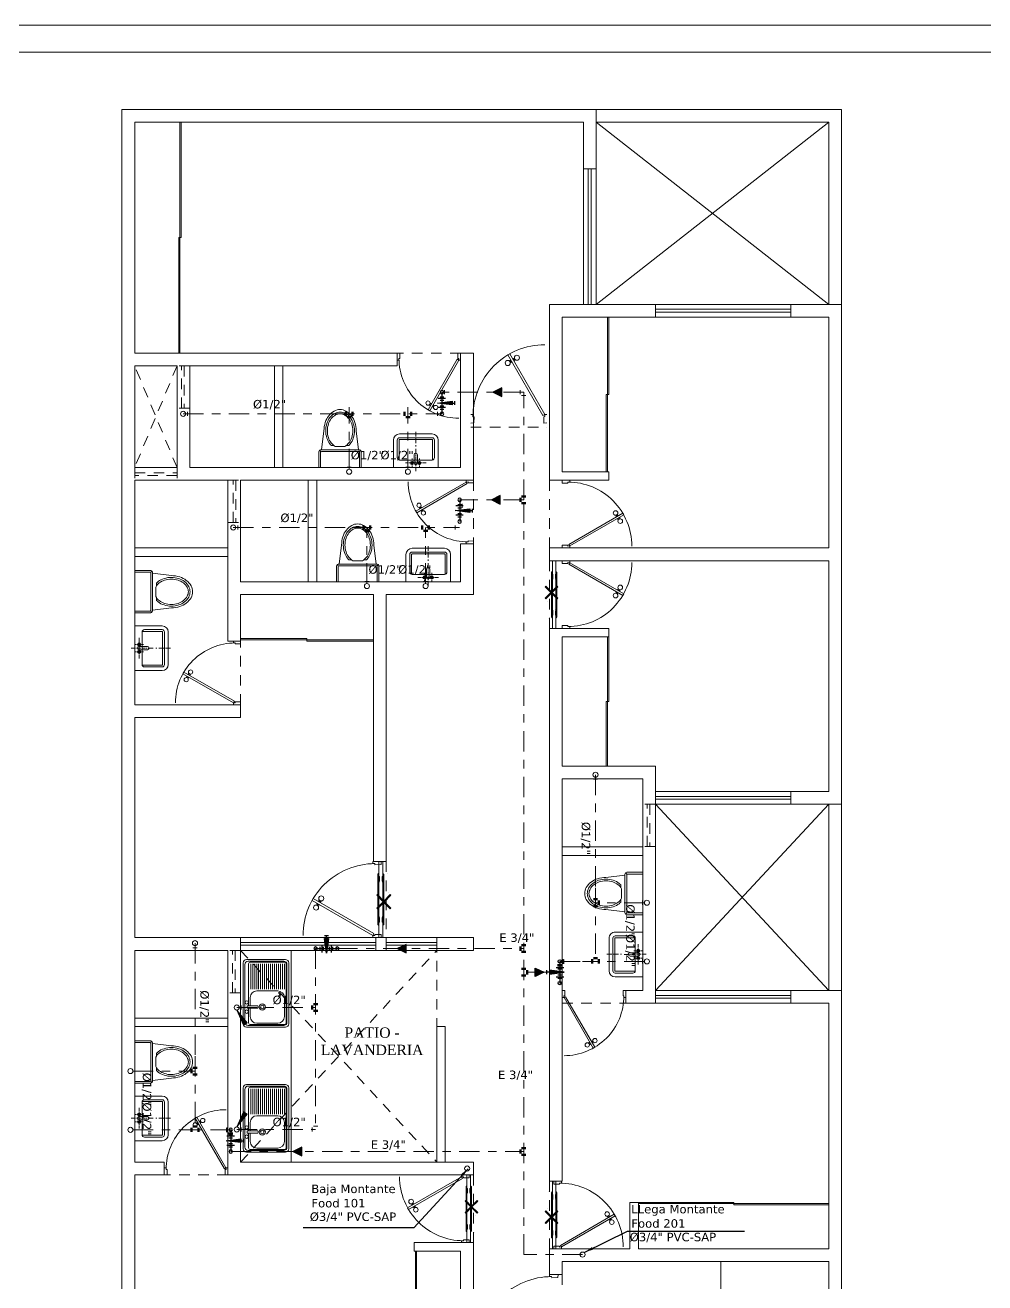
# Model space of a CAD drawing. Header units: millimetres. Extents: x -59 to 123, y 54 to 155.
# Drawn here: x 90.17 to 101.5, y 139.64 to 154.49 of the extents above; entities that cross this region are included whole.
import ezdxf

# ---------------------------------------------------------------- set-up
doc = ezdxf.new("R2010")
doc.units = ezdxf.units.MM
for name, pattern in [('ACAD_ISO10W100', [18.5, 12, -3, 0.5, -3]), ('CONTINUA', [0]), ('HIDDEN2', [0.1875, 0.125, -0.0625])]:
    doc.linetypes.add(name, pattern=pattern)
doc.layers.get('0').update_dxf_attribs({"lineweight": 9})
doc.layers.get('Defpoints').update_dxf_attribs({"lineweight": 0})
for name, color, linetype in [('A-PROY', 8, 'HIDDEN2'), ('A-TEX 010', 7, 'Continuous'), ('TEXTO', 2, 'Continuous')]:
    doc.layers.add(name, color=color, linetype=linetype)
for name, color, linetype, lineweight in [('desague', 4, 'Continuous', 60), ('DET-CORTE', 86, 'Continuous', 50), ('ESCALERA', 128, 'Continuous', 9), ('HP-Mobiliario', 251, 'Continuous', 0), ('mobiliario', 7, 'Continuous', 0), ('murobajo', 7, 'Continuous', 30), ('MUROS', 7, 'Continuous', 80), ('PUERTAS', 7, 'Continuous', 9), ('redaguafria', 141, 'ACAD_ISO10W100', 30), ('SANITARIOS', 7, 'Continuous', 5), ('TEXTOAGUA', 140, 'Continuous', 20), ('VENTANA BAJA', 150, 'Continuous', 20), ('VIDRIO', 7, 'Continuous', 5)]:
    doc.layers.add(name, color=color, linetype=linetype, lineweight=lineweight)
doc.styles.add('ROMANS', font='ROMANS.SHX', dxfattribs={"width": 1.35, "height": 0.29})
doc.styles.add('style4', font='verdanab.ttf', dxfattribs={"height": 0.1})
doc.styles.add('textcosan', font='verdana.ttf', dxfattribs={"height": 0.1})
doc.dimstyles.new('dimension horizontal', dxfattribs={"dimtxt": 0.08, "dimasz": 0.1, "dimexe": 0.15, "dimexo": 0.3, "dimgap": 0.01, "dimtad": 2, "dimtih": 1, "dimtoh": 1, "dimzin": 1, "dimtxsty": 'style4', "dimblk": 'ARCHTICK', "dimcen": 0.08, "dimadec": 0, "dimazin": 0, "dimtfac": 1, "dimtmove": 0, "dimatfit": 3, "dimfxl": 1, "dimarcsym": 0})

# ---------------------------------------------------------------- blocks, each defined once
blk = doc.blocks.new('CRFDSX')
at = {"layer": 'mobiliario'}
for points in [[(-77.916, 3.047), (-77.916, 3.095), (-77.922, 3.095), (-77.922, 3.256), (-77.881, 3.256), (-77.881, 3.095), (-77.887, 3.095), (-77.887, 3.047)], [(-77.933, 3.114), (-77.933, 2.879), (-77.933, 2.595)], [(-77.929, 3.107), (-77.929, 3.102), (-77.928, 3.102), (-77.927, 3.1), (-77.926, 3.099), (-77.926, 3.098), (-77.926, 3.097), (-77.926, 3.096), (-77.926, 3.095)], [(-77.929, 3.102), (-77.929, 2.879), (-77.929, 2.608)], [(-77.926, 3.095), (-77.922, 3.095), (-77.922, 3.126), (-77.927, 3.126), (-77.927, 3.122)], [(-77.926, 3.095), (-77.926, 2.879), (-77.926, 2.614)], [(-77.918, 3.037), (-77.918, 3.044)], [(-77.883, 3.044), (-77.883, 3.037)], [(-77.875, 3.122), (-77.875, 3.126), (-77.881, 3.126), (-77.881, 3.095), (-77.877, 3.095), (-77.877, 3.096), (-77.877, 3.097), (-77.877, 3.098), (-77.876, 3.099), (-77.876, 3.1), (-77.875, 3.1), (-77.875, 3.102), (-77.874, 3.102), (-77.873, 3.102)], [(-77.877, 3.095), (-77.877, 2.879), (-77.877, 2.614)], [(-77.873, 3.102), (-77.873, 3.107)], [(-77.873, 3.102), (-77.873, 2.879), (-77.873, 2.608)], [(-77.87, 3.114), (-77.87, 2.879), (-77.87, 2.595)], [(-78.001, 2.955), (-78.008, 2.947), (-77.926, 2.879), (-78.001, 2.955), (-78.001, 2.955)], [(-78.008, 2.947), (-77.926, 2.879), (-77.94, 2.879), (-78.008, 2.947), (-78.008, 2.947)], [(-77.866, 2.955), (-77.926, 2.879), (-77.94, 2.879), (-77.866, 2.955), (-77.866, 2.955)], [(-77.859, 2.947), (-77.866, 2.955), (-77.926, 2.879), (-77.859, 2.947), (-77.859, 2.947)], [(-77.922, 3.034), (-77.922, 2.879), (-77.922, 2.675), (-77.922, 2.879), (-77.922, 3.034)], [(-77.881, 3.034), (-77.881, 2.879), (-77.881, 2.675)], [(-77.881, 2.704), (-77.881, 3.006)], [(-77.94, 2.879), (-78.001, 2.805), (-78.008, 2.812), (-77.94, 2.879), (-77.94, 2.879)], [(-77.926, 2.879), (-77.94, 2.879), (-78.001, 2.805), (-77.926, 2.879), (-77.926, 2.879)], [(-77.984, 2.779), (-77.984, 2.779)], [(-77.926, 2.879), (-77.94, 2.879), (-77.859, 2.812), (-77.926, 2.879), (-77.926, 2.879)], [(-77.94, 2.879), (-77.859, 2.812), (-77.866, 2.805), (-77.94, 2.879), (-77.94, 2.879)], [(-77.887, 2.662), (-77.887, 2.614), (-77.881, 2.614), (-77.881, 2.456), (-77.906, 2.456), (-77.91, 2.456), (-77.922, 2.456), (-77.922, 2.614), (-77.916, 2.614), (-77.916, 2.662)], [(-77.918, 2.664), (-77.918, 2.672)], [(-77.883, 2.672), (-77.883, 2.664)], [(-77.972, 2.578), (-77.972, 2.578)], [(-77.929, 2.603), (-77.929, 2.608), (-77.928, 2.608), (-77.927, 2.608), (-77.927, 2.609), (-77.926, 2.61), (-77.926, 2.611), (-77.926, 2.612), (-77.926, 2.613), (-77.926, 2.614)], [(-77.926, 2.614), (-77.922, 2.614), (-77.922, 2.583), (-77.927, 2.583), (-77.927, 2.588)], [(-77.877, 2.614), (-77.881, 2.614), (-77.881, 2.583), (-77.875, 2.583), (-77.875, 2.588)], [(-77.873, 2.603), (-77.873, 2.608), (-77.874, 2.608), (-77.875, 2.608), (-77.876, 2.609), (-77.876, 2.61), (-77.877, 2.611), (-77.877, 2.612), (-77.877, 2.613), (-77.877, 2.614)]]:
    blk.add_lwpolyline(points, dxfattribs=at)
for points in [[(-77.933, 3.116), (-77.934, 3.113), (-77.932, 3.11), (-77.929, 3.108)], [(-77.927, 3.123), (-77.931, 3.122), (-77.933, 3.119), (-77.933, 3.116)], [(-77.922, 3.034), (-77.921, 3.034), (-77.92, 3.036), (-77.92, 3.037)], [(-77.919, 3.045), (-77.918, 3.045), (-77.916, 3.046), (-77.916, 3.048)], [(-77.887, 3.048), (-77.887, 3.046), (-77.885, 3.045), (-77.884, 3.045)], [(-77.884, 3.037), (-77.884, 3.036), (-77.883, 3.034), (-77.882, 3.034)], [(-77.87, 3.116), (-77.87, 3.119), (-77.872, 3.122), (-77.875, 3.122)], [(-77.873, 3.108), (-77.871, 3.11), (-77.869, 3.113), (-77.87, 3.116)], [(-77.92, 2.672), (-77.92, 2.674), (-77.921, 2.675), (-77.922, 2.675)], [(-77.916, 2.663), (-77.916, 2.664), (-77.918, 2.665), (-77.919, 2.665)], [(-77.884, 2.665), (-77.885, 2.665), (-77.887, 2.664), (-77.887, 2.663)], [(-77.882, 2.675), (-77.883, 2.675), (-77.884, 2.674), (-77.884, 2.672)], [(-77.929, 2.603), (-77.932, 2.601), (-77.934, 2.598), (-77.933, 2.595)], [(-77.933, 2.595), (-77.933, 2.591), (-77.931, 2.589), (-77.927, 2.588)], [(-77.875, 2.588), (-77.872, 2.589), (-77.87, 2.591), (-77.87, 2.595)], [(-77.87, 2.595), (-77.869, 2.598), (-77.871, 2.601), (-77.873, 2.603)]]:
    blk.add_open_spline(points, degree=3, dxfattribs=at)
blk = doc.blocks.new('rf67')
at = {"layer": 'PUERTAS', "ltscale": 0.01}
for p, q in [((2984.409, 394.824), (2984.426, 394.825)), ((2984.41, 394.8), (2984.427, 394.801)), ((2984.425, 394.83), (2984.431, 394.83)), ((2984.427, 394.796), (2984.425, 394.83)), ((2984.427, 394.796), (2984.433, 394.796)), ((2984.462, 394.831), (2984.457, 394.831)), ((2984.464, 394.797), (2984.458, 394.797)), ((2984.464, 394.797), (2984.462, 394.831)), ((2984.479, 394.827), (2984.463, 394.826)), ((2984.48, 394.803), (2984.464, 394.802))]:
    blk.add_line(p, q, dxfattribs=at)
at = {"layer": 'PUERTAS', "ltscale": 0.075}
for p, q in [((2984.454, 394.896), (2984.429, 394.895)), ((2984.458, 394.069), (2984.429, 394.895)), ((2984.483, 394.07), (2984.454, 394.896)), ((2983.711, 394.48), (2983.733, 394.468)), ((2983.664, 394.391), (2983.698, 394.374)), ((2983.733, 394.439), (2983.698, 394.374)), ((2983.733, 394.468), (2983.722, 394.445)), ((2983.722, 394.445), (2983.733, 394.439)), ((2984.46, 394.053), (2984.425, 393.987)), ((2984.483, 394.07), (2984.458, 394.069)), ((2984.472, 394.047), (2984.46, 394.053)), ((2984.483, 394.07), (2984.472, 394.047)), ((2984.506, 394.058), (2984.483, 394.07)), ((2984.459, 393.969), (2984.425, 393.987))]:
    blk.add_line(p, q, dxfattribs=at)
at = {"layer": 'PUERTAS', "ltscale": 0.01}
for centre in [(2984.382, 394.812), (2984.507, 394.816)]:
    blk.add_circle(centre, 0.0302, dxfattribs=at)
blk.add_arc((2984.471, 394.048), 0.848, 61.9779, 152.0448, dxfattribs=at)
blk = doc.blocks.new('A$C16406C30')
at = {"layer": 'HP-Mobiliario'}
for p, q in [((0.189, 0.5), (0, 0.5)), ((0.179, 0.48), (0, 0.48)), ((0.203, 0.494), (0.186, 0.477)), ((0.189, 0.03), (0.189, 0.47)), ((0.209, 0.02), (0.209, 0.48)), ((0.209, 0.468), (0.434, 0.44)), ((0.249, 0.194), (0.249, 0.306)), ((0.259, 0.322), (0.259, 0.353)), ((0.259, 0.147), (0.259, 0.178)), ((0, 0.02), (0.179, 0.02)), ((0, 0), (0.189, 0)), ((0.203, 0.006), (0.186, 0.023)), ((0.209, 0.032), (0.434, 0.06))]:
    blk.add_line(p, q, dxfattribs=at)
for points in [[(0.249, 0.306, -0.100268), (0.29, 0.354, -0.08725), (0.353, 0.387, -0.077598), (0.434, 0.4, -0.077598), (0.514, 0.387, -0.08725), (0.577, 0.354, -0.105601), (0.62, 0.303, -0.12364), (0.634, 0.25, -0.12364), (0.62, 0.197, -0.105601), (0.577, 0.146, -0.08725), (0.514, 0.113, -0.077598), (0.434, 0.1, -0.077598)], [(0.259, 0.353, -0.0362), (0.278, 0.37, -0.08725), (0.347, 0.406, -0.077598), (0.434, 0.42, -0.077598), (0.52, 0.406, -0.08725), (0.589, 0.37, -0.105601), (0.638, 0.313, -0.12364), (0.654, 0.25, -0.12364), (0.638, 0.187, -0.105601), (0.589, 0.13, -0.08725), (0.52, 0.094, -0.077598), (0.434, 0.08, -0.077598)], [(0.434, 0.44, -0.076393), (0.532, 0.425, -0.086437), (0.61, 0.384, -0.105872), (0.666, 0.32, -0.125404), (0.684, 0.25, -0.125404), (0.666, 0.18, -0.105872), (0.61, 0.116, -0.086437), (0.532, 0.075, -0.076393), (0.434, 0.06, -0.076393)], [(0.434, 0.1, -0.077598), (0.353, 0.113, -0.08725), (0.29, 0.146, -0.100268), (0.249, 0.194, -0.12364)], [(0.434, 0.08, -0.077598), (0.347, 0.094, -0.08725), (0.278, 0.13, -0.0362), (0.259, 0.147, -0.12364)]]:
    blk.add_lwpolyline(points, format="xyb", dxfattribs=at)
for centre, radius, start, end in [((0.179, 0.47), 0.01, 0, 90), ((0.189, 0.48), 0.02, 0, 90), ((0.179, 0.03), 0.01, 270, 0), ((0.189, 0.02), 0.02, 270, 0)]:
    blk.add_arc(centre, radius, start, end, dxfattribs=at)
blk = doc.blocks.new('LAV-5')
for p, q in [((-0.264, 0), (-0.264, -0.324)), ((0, 0), (-0.264, 0)), ((-0.045, -0.022), (-0.045, 0.001)), ((-0.002, -0.008), (-0.002, 0.043)), ((0.264, 0), (0, 0)), ((0.042, -0.022), (0.042, 0.001)), ((0.264, -0.324), (0.264, 0)), ((-0.22, -0.116), (-0.22, -0.324)), ((-0.198, -0.089), (-0.198, -0.324)), ((-0.192, -0.088), (0.192, -0.088)), ((-0.085, -0.053), (-0.123, -0.053)), ((-0.07, -0.053), (-0.078, -0.053)), ((-0.026, -0.053), (-0.064, -0.053)), ((-0.045, -0.043), (-0.045, -0.031)), ((-0.045, -0.073), (-0.045, -0.043)), ((-0.045, -0.081), (-0.045, -0.106)), ((-0.002, -0.053), (-0.021, -0.053)), ((-0.021, -0.15), (-0.021, -0.053)), ((-0.002, -0.053), (-0.017, -0.053)), ((-0.002, -0.028), (-0.002, -0.02)), ((-0.002, -0.028), (-0.002, -0.02)), ((-0.002, -0.073), (-0.002, -0.041)), ((-0.002, -0.073), (-0.002, -0.041)), ((-0.002, -0.053), (0.018, -0.053)), ((-0.002, -0.053), (0.014, -0.053)), ((-0.001, -0.086), (-0.001, -0.124)), ((-0.001, -0.133), (-0.001, -0.145)), ((0.018, -0.053), (0.018, -0.15)), ((0.023, -0.053), (0.061, -0.053)), ((0.042, -0.043), (0.042, -0.031)), ((0.042, -0.073), (0.042, -0.043)), ((0.042, -0.081), (0.042, -0.106)), ((0.067, -0.053), (0.075, -0.053)), ((0.082, -0.053), (0.12, -0.053)), ((0.198, -0.324), (0.198, -0.089)), ((0.22, -0.324), (0.22, -0.116)), ((-0.002, -0.249), (-0.002, -0.262)), ((-0.002, -0.286), (-0.002, -0.351)), ((-0.001, -0.154), (-0.001, -0.22)), ((-0.192, -0.33), (0.192, -0.33)), ((-0.192, -0.352), (0.192, -0.352)), ((-0.192, -0.396), (0.192, -0.396)), ((-0.002, -0.329), (-0.002, -0.347)), ((-0.002, -0.365), (-0.002, -0.422))]:
    blk.add_line(p, q)
for centre, radius in [((-0.045, -0.053), 0.0188), ((-0.045, -0.053), 0.0137), ((0.042, -0.053), 0.0188), ((0.042, -0.053), 0.0137)]:
    blk.add_circle(centre, radius)
for centre, radius, start, end in [((-0.192, -0.116), 0.0278, 90, 180), ((-0.002, -0.053), 0.0197, 90, 180), ((-0.002, -0.053), 0.0197, 0, 90), ((0.192, -0.116), 0.0278, 0, 90), ((-0.002, -0.15), 0.0197, 180, 270), ((-0.002, -0.15), 0.0197, 270, 0), ((-0.192, -0.324), 0.0718, 180, 270), ((-0.192, -0.324), 0.0278, 180, 270), ((-0.192, -0.324), 0.00583, 180, 270), ((0.192, -0.324), 0.0718, 270, 0), ((0.192, -0.324), 0.0278, 270, 0), ((0.192, -0.324), 0.00583, 270, 0)]:
    blk.add_arc(centre, radius, start, end)
blk = doc.blocks.new('lavo')
for p, q in [((734.691, 78.256), (735.15, 78.256)), ((734.691, 78.256), (735.15, 78.256)), ((734.652, 78.217), (734.652, 77.495)), ((734.652, 78.217), (734.652, 77.495)), ((734.672, 78.198), (734.672, 77.515)), ((734.672, 78.198), (734.672, 77.515)), ((734.711, 78.237), (735.13, 78.237)), ((734.711, 78.237), (735.13, 78.237)), ((734.716, 78.206), (734.716, 77.71)), ((734.716, 78.206), (734.716, 77.71)), ((734.735, 78.225), (735.138, 78.225)), ((734.735, 78.225), (735.138, 78.225)), ((734.741, 78.206), (734.741, 77.905)), ((734.741, 78.206), (734.741, 77.905)), ((734.764, 78.206), (734.764, 77.905)), ((734.764, 78.206), (734.764, 77.905)), ((734.788, 78.206), (734.788, 77.905)), ((734.788, 78.206), (734.788, 77.905)), ((734.811, 78.206), (734.811, 77.905)), ((734.811, 78.206), (734.811, 77.905)), ((734.834, 78.206), (734.834, 77.905)), ((734.834, 78.206), (734.834, 77.905)), ((734.858, 78.206), (734.858, 77.905)), ((734.858, 78.206), (734.858, 77.905)), ((734.881, 78.206), (734.881, 77.905)), ((734.881, 78.206), (734.881, 77.905)), ((734.905, 78.206), (734.905, 77.905)), ((734.905, 78.206), (734.905, 77.905)), ((734.928, 78.206), (734.928, 77.905)), ((734.928, 78.206), (734.928, 77.905)), ((734.951, 78.206), (734.951, 77.905)), ((734.951, 78.206), (734.951, 77.905)), ((734.975, 78.206), (734.975, 77.905)), ((734.975, 78.206), (734.975, 77.905)), ((734.998, 78.206), (734.998, 77.905)), ((734.998, 78.206), (734.998, 77.905)), ((735.021, 78.206), (735.021, 77.905)), ((735.021, 78.206), (735.021, 77.905)), ((735.045, 78.206), (735.045, 77.905)), ((735.045, 78.206), (735.045, 77.905)), ((735.068, 78.206), (735.068, 77.905)), ((735.068, 78.206), (735.068, 77.905)), ((735.091, 78.206), (735.091, 77.905)), ((735.091, 78.206), (735.091, 77.905)), ((735.115, 78.206), (735.115, 77.905)), ((735.115, 78.206), (735.115, 77.905)), ((735.138, 78.206), (735.138, 77.905)), ((735.138, 78.206), (735.138, 77.905)), ((735.158, 78.206), (735.158, 77.507)), ((735.158, 78.206), (735.158, 77.507)), ((735.169, 78.198), (735.169, 77.515)), ((735.169, 78.198), (735.169, 77.515)), ((735.189, 78.217), (735.189, 77.495)), ((735.189, 78.217), (735.189, 77.495)), ((734.735, 77.808), (734.735, 77.71)), ((734.735, 77.808), (734.735, 77.71)), ((735.06, 77.886), (734.813, 77.886)), ((735.06, 77.886), (734.813, 77.886)), ((735.138, 77.808), (735.138, 77.582)), ((735.138, 77.808), (735.138, 77.582)), ((734.697, 77.702), (734.697, 77.688)), ((734.697, 77.702), (734.697, 77.688)), ((734.821, 77.71), (734.705, 77.71)), ((734.821, 77.71), (734.705, 77.71)), ((734.705, 77.68), (734.821, 77.68)), ((734.705, 77.68), (734.821, 77.68)), ((734.716, 77.68), (734.716, 77.507)), ((734.716, 77.68), (734.716, 77.507)), ((734.735, 77.68), (734.735, 77.582)), ((734.735, 77.68), (734.735, 77.582)), ((734.829, 77.688), (734.829, 77.702)), ((734.829, 77.688), (734.829, 77.702)), ((735.06, 77.504), (734.813, 77.504)), ((735.06, 77.504), (734.813, 77.504)), ((734.691, 77.456), (735.15, 77.456)), ((734.691, 77.456), (735.15, 77.456)), ((734.711, 77.476), (735.13, 77.476)), ((734.711, 77.476), (735.13, 77.476)), ((734.735, 77.488), (735.138, 77.488)), ((734.735, 77.488), (735.138, 77.488))]:
    blk.add_line(p, q)
for centre, radius in [((734.694, 77.749), 0.0202), ((734.694, 77.749), 0.0202), ((734.694, 77.64), 0.0202), ((734.694, 77.64), 0.0202), ((734.878, 77.695), 0.0361), ((734.878, 77.695), 0.0361), ((734.878, 77.695), 0.0205), ((734.878, 77.695), 0.0205)]:
    blk.add_circle(centre, radius)
for centre, radius, start, end in [((734.691, 78.217), 0.0389, 90, 180), ((734.691, 78.217), 0.0389, 90, 180), ((735.15, 78.217), 0.0389, 0, 90), ((735.15, 78.217), 0.0389, 0, 90), ((734.711, 78.198), 0.0389, 90, 180), ((734.711, 78.198), 0.0389, 90, 180), ((734.735, 78.206), 0.0195, 90, 180), ((734.735, 78.206), 0.0195, 90, 180), ((735.13, 78.198), 0.0389, 0, 90), ((735.13, 78.198), 0.0389, 0, 90), ((735.138, 78.206), 0.0195, 0, 90), ((735.138, 78.206), 0.0195, 0, 90), ((734.813, 77.808), 0.0779, 90, 180), ((734.813, 77.808), 0.0779, 90, 180), ((735.06, 77.808), 0.0779, 0, 90), ((735.06, 77.808), 0.0779, 0, 90), ((734.705, 77.702), 0.00779, 90, 180), ((734.705, 77.702), 0.00779, 90, 180), ((734.705, 77.688), 0.00779, 180, 270), ((734.705, 77.688), 0.00779, 180, 270), ((734.821, 77.702), 0.00779, 0, 90), ((734.821, 77.702), 0.00779, 0, 90), ((734.821, 77.688), 0.00779, 270, 360), ((734.821, 77.688), 0.00779, 270, 360), ((734.711, 77.515), 0.0389, 180, 270), ((734.711, 77.515), 0.0389, 180, 270), ((734.735, 77.507), 0.0195, 180, 270), ((734.735, 77.507), 0.0195, 180, 270), ((734.813, 77.582), 0.0779, 180, 270), ((734.813, 77.582), 0.0779, 180, 270), ((735.06, 77.582), 0.0779, 270, 0), ((735.06, 77.582), 0.0779, 270, 0), ((735.13, 77.515), 0.0389, 270, 0), ((735.13, 77.515), 0.0389, 270, 0), ((735.138, 77.507), 0.0195, 270, 0), ((735.138, 77.507), 0.0195, 270, 0), ((734.691, 77.495), 0.0389, 180, 270), ((734.691, 77.495), 0.0389, 180, 270), ((735.15, 77.495), 0.0389, 270, 0), ((735.15, 77.495), 0.0389, 270, 0)]:
    blk.add_arc(centre, radius, start, end)
blk = doc.blocks.new('A$C767E48EC')
at = {"lineweight": 0}
for p, q in [((1.8, 15.975), (1.8, 14.775)), ((1.9, 15.975), (1.9, 14.775)), ((2.2, 13.425), (2.2, 14.625)), ((2.3, 13.425), (2.3, 14.625)), ((0.15, 13.825), (1.25, 13.825)), ((0.15, 13.725), (1.25, 13.725)), ((6.15, 10.296), (5.2, 10.296)), ((6.15, 10.196), (5.2, 10.196)), ((0.15, 8.275), (1.25, 8.275)), ((0.15, 8.175), (1.25, 8.175))]:
    blk.add_line(p, q, dxfattribs=at)
at = {"layer": 'A-PROY', "lineweight": 0}
for p, q in [((4, 16.125), (3.25, 16.125)), ((0.65, 14.775), (0.15, 15.975)), ((0.65, 15.975), (0.15, 14.775)), ((0.8, 15.975), (0.65, 15.975)), ((0.8, 15.975), (0.65, 15.975)), ((0.705, 15.475), (0.705, 15.975)), ((0.736, 15.975), (0.736, 15.475)), ((0.8, 15.475), (0.65, 15.475)), ((4.119, 15.25), (5.019, 15.25)), ((0.15, 14.775), (0.15, 14.625)), ((0.15, 14.775), (0.15, 14.625)), ((0.15, 14.711), (0.65, 14.711)), ((0.65, 14.775), (0.65, 14.625)), ((0.65, 14.68), (0.15, 14.68)), ((1.25, 14.625), (1.4, 14.625)), ((1.314, 14.125), (1.314, 14.625)), ((1.345, 14.625), (1.345, 14.125)), ((4.15, 14.625), (4.15, 13.875)), ((5.05, 14.625), (5.05, 13.825)), ((1.25, 14.125), (1.4, 14.125)), ((1.25, 14.125), (1.4, 14.125)), ((5.05, 12.875), (5.05, 13.675)), ((1.4, 11.975), (1.4, 12.875)), ((6.3, 10.8), (6.15, 10.8)), ((6.3, 10.8), (6.15, 10.8)), ((6.205, 10.3), (6.205, 10.8)), ((6.236, 10.8), (6.236, 10.3)), ((6.3, 10.3), (6.15, 10.3)), ((3.119, 10.125), (3.119, 9.225)), ((1.4, 9.075), (1.25, 9.075)), ((1.4, 9.075), (1.25, 9.075)), ((1.305, 8.575), (1.305, 9.075)), ((1.336, 9.075), (1.336, 8.575)), ((1.4, 9.075), (3.719, 6.575)), ((1.4, 6.575), (3.719, 9.075)), ((3.719, 6.575), (3.719, 9.075)), ((1.4, 8.575), (1.25, 8.575)), ((5.2, 8.45), (5.95, 8.45)), ((1.25, 6.425), (0.5, 6.425)), ((4.15, 5.625), (4.15, 6.425)), ((5.05, 6.35), (5.05, 5.55)), ((5.2, 5.25), (5.2, 4.35))]:
    blk.add_line(p, q, dxfattribs=at)
blk.add_lwpolyline([(0.15, 14.775), (0.65, 14.775), (0.65, 15.975), (0.15, 15.975), (0.15, 15.3)], dxfattribs=at)
at = {"layer": 'ESCALERA', "lineweight": 0, "ltscale": 0.25}
blk.add_line((7.075, 4.2), (7.075, 5.4), dxfattribs=at)
at = {"layer": 'HP-Mobiliario', "lineweight": 0}
blk.add_line((0.75, 16.125), (0.15, 16.125), dxfattribs=at)
at = {"layer": 'mobiliario', "lineweight": 0, "ltscale": 0.3}
for p, q in [((5.6, 18.85), (8.35, 16.7)), ((8.35, 18.85), (5.6, 16.7)), ((6.3, 8.6), (8.35, 10.8)), ((6.3, 10.8), (8.35, 8.6)), ((2, 6.575), (2, 9.075))]:
    blk.add_line(p, q, dxfattribs=at)
at = {"layer": 'murobajo', "lineweight": 0}
for p, q in [((5.6, 19), (8.5, 19)), ((8.5, 16.7), (8.5, 19)), ((8.35, 18.85), (5.6, 18.85)), ((8.35, 16.7), (8.35, 18.85)), ((5.45, 16.7), (5.45, 18.3)), ((5.6, 16.7), (5.6, 18.3)), ((6.3, 16.7), (7.9, 16.7)), ((6.3, 16.55), (7.9, 16.55)), ((6.3, 10.95), (7.9, 10.95)), ((6.3, 10.8), (7.9, 10.8)), ((8.35, 10.8), (8.35, 8.6)), ((8.5, 10.8), (8.5, 8.6)), ((1.4, 9.225), (3, 9.225)), ((3.119, 9.225), (3.719, 9.225)), ((1.4, 9.075), (3, 9.075)), ((3.119, 9.075), (3.719, 9.075)), ((6.3, 8.6), (7.9, 8.6)), ((6.3, 8.45), (7.9, 8.45)), ((3.819, 8.175), (3.719, 8.175)), ((3.719, 8.175), (3.719, 6.575)), ((3.819, 6.575), (3.819, 8.175))]:
    blk.add_line(p, q, dxfattribs=at)
at = {"layer": 'MUROS', "lineweight": 0}
for p, q in [((5.6, 19), (0, 19)), ((0, 19), (0, 3.575)), ((5.6, 18.3), (5.6, 19)), ((5.45, 18.85), (0.15, 18.85)), ((0.15, 18.85), (0.15, 16.125)), ((5.45, 18.3), (5.45, 18.85)), ((5.45, 18.3), (5.6, 18.3)), ((5.05, 16.7), (5.05, 14.625)), ((5.05, 16.7), (6.3, 16.7)), ((5.05, 16.7), (5.05, 14.625)), ((6.3, 16.7), (6.3, 16.55)), ((7.9, 16.7), (8.5, 16.7)), ((8.5, 10.8), (8.5, 16.7)), ((5.2, 16.55), (5.2, 14.725)), ((5.2, 16.55), (6.3, 16.55)), ((0.15, 16.125), (3.25, 16.125)), ((3.25, 16.125), (3.25, 15.975)), ((4, 16.125), (4.15, 16.125)), ((4, 16.125), (4, 14.775)), ((4.15, 16.125), (4.15, 14.625)), ((0.15, 15.975), (0.15, 15.5)), ((0.15, 15.975), (0.65, 15.975)), ((0.8, 15.975), (3.25, 15.975)), ((0.8, 14.775), (4, 14.775)), ((0.15, 14.625), (1.25, 14.625)), ((1.4, 14.625), (4.15, 14.625)), ((1.4, 13.425), (1.4, 14.625)), ((4, 13.875), (4, 13.425)), ((5.05, 13.825), (5.05, 13.675)), ((8.35, 10.95), (8.35, 13.675)), ((1.4, 13.425), (4, 13.425)), ((1.4, 13.275), (2.969, 13.275)), ((1.4, 12.725), (1.4, 13.275)), ((2.969, 13.275), (2.969, 10.125)), ((3.119, 13.275), (3.119, 10.125)), ((5.05, 12.875), (5.05, 6.35)), ((5.05, 12.875), (5.75, 12.875)), ((5.2, 12.775), (5.2, 11.25)), ((1.25, 12.725), (1.4, 12.725)), ((0.15, 11.975), (1.4, 11.975)), ((0.15, 11.825), (1.4, 11.825)), ((6.3, 11.25), (5.2, 11.25)), ((6.3, 11.25), (5.65, 11.25)), ((5.2, 11.1), (5.2, 6.35)), ((5.2, 11.1), (6.15, 11.1)), ((7.9, 10.8), (8.5, 10.8)), ((8.35, 10.8), (8.5, 10.8)), ((1.4, 6.575), (1.4, 9.225)), ((4.15, 9.225), (4.15, 9.075)), ((0.15, 9.075), (1.25, 9.075)), ((8.5, 1.5), (8.5, 8.6)), ((7.9, 8.45), (8.35, 8.45)), ((0.15, 6.575), (0.5, 6.575)), ((0.15, 6.425), (0.5, 6.425)), ((5.2, 6.35), (5.05, 6.35)), ((6.1, 6.1), (6, 6.1)), ((6, 6.1), (6, 5.55)), ((6.1, 6.1), (6.1, 5.55)), ((6, 5.55), (5.05, 5.55)), ((8.35, 5.55), (6.1, 5.55)), ((8.35, 5.4), (5.2, 5.4)), ((8.35, 1.5), (8.35, 5.4))]:
    blk.add_line(p, q, dxfattribs=at)
at = {"layer": 'MUROS', "linetype": 'CONTINUA', "lineweight": 0}
for p, q in [((7.9, 16.55), (7.9, 16.7)), ((7.9, 16.55), (8.35, 16.55)), ((8.35, 13.825), (8.35, 16.55)), ((0.15, 15.975), (0.15, 14.775)), ((0.65, 15.975), (0.65, 14.775)), ((0.8, 15.975), (0.8, 14.775)), ((0.65, 14.775), (0.15, 14.775)), ((5.75, 14.725), (5.2, 14.725)), ((5.75, 14.625), (5.75, 14.725)), ((0.15, 14.625), (0.15, 11.975)), ((1.25, 12.725), (1.25, 14.625)), ((5.05, 14.625), (5.75, 14.625)), ((4.15, 13.875), (4, 13.875)), ((4.15, 13.875), (4.15, 13.275)), ((5.05, 13.825), (8.35, 13.825)), ((5.05, 13.675), (8.35, 13.675)), ((3.119, 13.275), (4.15, 13.275)), ((5.75, 12.775), (5.2, 12.775)), ((5.75, 12.875), (5.75, 12.775)), ((1.4, 11.975), (1.4, 11.825)), ((0.15, 11.825), (0.15, 9.225)), ((6.3, 11.25), (6.3, 8.45)), ((6.15, 11.1), (6.15, 8.6)), ((7.9, 10.8), (7.9, 10.95)), ((7.9, 10.95), (8.35, 10.95)), ((3.119, 10.125), (2.969, 10.125)), ((1.4, 9.225), (0.15, 9.225)), ((3.119, 9.225), (3, 9.225)), ((3, 9.075), (3, 9.225)), ((3.119, 9.225), (3.119, 9.075)), ((4.15, 9.225), (3.719, 9.225)), ((3.719, 9.225), (3.719, 9.075)), ((1.25, 9.075), (0.15, 9.075)), ((0.15, 9.075), (0.15, 6.575)), ((0.15, 9.075), (0.15, 6.575)), ((1.25, 6.425), (1.25, 9.075)), ((3.119, 9.075), (3, 9.075)), ((4.15, 9.075), (3.719, 9.075)), ((6.15, 8.6), (5.95, 8.6)), ((5.95, 8.6), (5.95, 8.45)), ((7.9, 8.45), (7.9, 8.6)), ((7.9, 8.6), (8.5, 8.6)), ((6.3, 8.45), (5.95, 8.45)), ((8.35, 5.55), (8.35, 8.45)), ((0.5, 6.575), (0.5, 6.425)), ((4.15, 6.575), (1.4, 6.575)), ((4.15, 6.425), (4.15, 6.575)), ((4.15, 6.575), (4.15, 6.425)), ((0.15, 6.425), (0.15, 3.725)), ((4.15, 6.425), (1.25, 6.425)), ((3.45, 5.525), (3.45, 5.625)), ((4.15, 5.625), (3.45, 5.625)), ((4, 5.525), (3.45, 5.525)), ((4, 3.725), (4, 5.525)), ((4.15, 4.35), (4.15, 5.625)), ((5.05, 5.25), (5.05, 5.55)), ((5.2, 5.25), (5.2, 5.4)), ((5.05, 5.25), (5.2, 5.25))]:
    blk.add_line(p, q, dxfattribs=at)
at = {"layer": 'VENTANA BAJA', "lineweight": 0}
for p, q in [((5.507, 16.7), (5.507, 18.3)), ((5.54, 16.7), (5.54, 18.3)), ((6.3, 16.643), (7.9, 16.643)), ((6.3, 16.61), (7.9, 16.61)), ((6.3, 10.893), (7.9, 10.893)), ((6.3, 10.86), (7.9, 10.86)), ((1.4, 9.168), (3, 9.168)), ((1.4, 9.135), (3, 9.135)), ((3.119, 9.168), (3.719, 9.168)), ((3.119, 9.135), (3.719, 9.135)), ((6.3, 8.543), (7.9, 8.543)), ((6.3, 8.51), (7.9, 8.51))]:
    blk.add_line(p, q, dxfattribs=at)
at = {"layer": 'VIDRIO', "lineweight": 0}
for p, q in [((0.685, 18.85), (0.685, 16.125)), ((0.7, 17.488), (0.7, 18.85)), ((0.685, 17.488), (0.67, 17.488)), ((0.67, 16.125), (0.67, 17.488)), ((0.7, 17.488), (0.685, 17.488)), ((5.735, 16.55), (5.735, 14.725)), ((5.75, 15.638), (5.75, 16.55)), ((5.735, 15.638), (5.72, 15.638)), ((5.72, 14.725), (5.72, 15.638)), ((5.75, 15.638), (5.735, 15.638)), ((5.735, 12.775), (5.735, 11.25)), ((5.75, 12.013), (5.75, 12.775)), ((1.4, 12.755), (2.184, 12.755)), ((2.969, 12.74), (1.4, 12.74)), ((2.184, 12.74), (2.184, 12.755)), ((2.184, 12.725), (2.184, 12.74)), ((2.184, 12.725), (2.969, 12.725)), ((5.735, 12.013), (5.72, 12.013)), ((5.72, 11.25), (5.72, 12.013)), ((5.75, 12.013), (5.735, 12.013)), ((7.225, 6.1), (6.1, 6.1)), ((7.225, 6.1), (7.225, 6.085)), ((6.1, 6.085), (8.35, 6.085)), ((7.225, 6.085), (7.225, 6.07)), ((8.35, 6.07), (7.225, 6.07)), ((3.465, 3.725), (3.465, 5.525)), ((3.48, 5.525), (3.48, 4.6))]:
    blk.add_line(p, q, dxfattribs=at)
at = {"lineweight": 0}
blk.add_blockref('CRFDSX', (83.006, 10.419), dxfattribs=at)
at = {"lineweight": 0, "xscale": 1.124999999999943, "yscale": 1.124999999999943, "zscale": 1.124999999999943, "rotation": 180}
blk.add_blockref('CRFDSX', (-84.582, 12.888), dxfattribs=at)
at = {"lineweight": 0, "xscale": -1}
blk.add_blockref('CRFDSX', (-73.806, 3.169), dxfattribs=at)
at = {"lineweight": 0, "xscale": -1, "rotation": 180}
blk.add_blockref('CRFDSX', (83.006, 8.806), dxfattribs=at)
at = {"layer": 'HP-Mobiliario', "lineweight": 0}
for p, rotation in [((2.826, 14.775), 90), ((6.15, 9.996), 180)]:
    blk.add_blockref('A$C16406C30', p, dxfattribs=dict(at, rotation=rotation))
at = {"layer": 'HP-Mobiliario', "lineweight": 0, "xscale": -1}
for p, rotation in [((2.534, 13.425), 270), ((0.15, 13.558), 180), ((0.15, 8.008), 180)]:
    blk.add_blockref('A$C16406C30', p, dxfattribs=dict(at, rotation=rotation))
at = {"layer": 'HP-Mobiliario', "lineweight": 0}
for p in [(-733.22, -69.289), (-733.22, -70.764)]:
    blk.add_blockref('lavo', p, dxfattribs=at)
at = {"layer": 'PUERTAS', "lineweight": 0}
for p, xscale, yscale, zscale, rotation in [((-2038.586, 1472.505), -0.8333333333377142, 0.8333333333377142, 0.8333333333377142, 152.0308016876202), ((1460.53, -2027.961), 0.8333333333377142, 0.8333333333377142, 0.8333333333377142, 117.9691983123798), ((-1548.271, 2192.584), 0.8888888888884962, 0.8888888888884962, 0.8888888888884962, 297.9691983123797), ((-1548.271, -2165.084), -0.8888888888884962, 0.8888888888884962, 0.8888888888884962, 242.0308016876203), ((1457.78, 2054.561), -0.8333333333377143, 0.8333333333377143, 0.8333333333377143, 62.03080168762018), ((2047.786, 1464.98), 0.8333333333377142, 0.8333333333377142, 0.8333333333377142, 207.9691983123798), ((-2041.336, -1449.955), 0.8333333333377142, 0.8333333333377142, 0.8333333333377142, 27.96919831237982), ((1557.571, -2172.334), 0.888888888888496, 0.888888888888496, 0.888888888888496, 117.9691983123798), ((-1548.371, 2184.309), 0.8888888888884959, 0.8888888888884959, 0.8888888888884959, 297.9691983123798)]:
    blk.add_blockref('rf67', p, dxfattribs=dict(at, xscale=xscale, yscale=yscale, zscale=zscale, rotation=rotation))
at = {"layer": 'PUERTAS', "lineweight": 0, "rotation": 27.96919831237964}
blk.add_blockref('rf67', (-2446.084, -1732.355), dxfattribs=at)
at = {"layer": 'PUERTAS', "lineweight": 0, "xscale": -1, "rotation": 62.03080168762018}
for p in [(1750.718, 2460.328), (1752.805, 2455.453)]:
    blk.add_blockref('rf67', p, dxfattribs=at)
at = {"layer": 'SANITARIOS', "linetype": 'Continuous', "lineweight": 0, "xscale": -1}
for p, rotation in [((3.471, 14.775), 180), ((3.618, 13.425), 180), ((0.15, 12.641), 90), ((0.15, 7.091), 90)]:
    blk.add_blockref('LAV-5', p, dxfattribs=dict(at, rotation=rotation))
at = {"layer": 'SANITARIOS', "linetype": 'Continuous', "lineweight": 0, "rotation": 270}
blk.add_blockref('LAV-5', (6.15, 9.026), dxfattribs=at)
at = {"layer": 'A-TEX 010', "lineweight": 0, "insert": (2.954, 8.165), "char_height": 0.1224, "attachment_point": 2, "style": 'ROMANS'}
blk.add_mtext('{\\fTimes New Roman|b0|i0|c0|p18;PATIO - \\PLAVANDERIA}', dxfattribs=at)
blk = doc.blocks.new('_ArchTick')
at = {"color": 0, "linetype": 'ByBlock', "const_width": 0.15}
blk.add_lwpolyline([(-0.5, -0.5), (0.5, 0.5)], dxfattribs=at)
blk = doc.blocks.new('A$C329B4E3C')
at = {"layer": 'redaguafria', "linetype": 'Continuous', "ltscale": 0.5}
blk.add_hatch(color=256, dxfattribs=at).paths.add_polyline_path([(0.125, 0.032), (0.17, 0.032), (0.148, 0.206)])
for p, q in [((0.02, 0.152), (0.276, 0.152)), ((0.074, 0.175), (0.074, 0.13)), ((0.093, 0.109), (0.093, 0.199)), ((0.113, 0.175), (0.113, 0.13)), ((0.183, 0.175), (0.183, 0.13)), ((0.203, 0.109), (0.203, 0.199)), ((0.222, 0.175), (0.222, 0.13)), ((0.17, 0), (0.125, 0)), ((0.148, 0.032), (0.148, 0))]:
    blk.add_line(p, q, dxfattribs=at)
blk.add_lwpolyline([(0.125, 0.032), (0.17, 0.032), (0.148, 0.206)], close=True, dxfattribs=at)
for centre in [(0.02, 0.152), (0.276, 0.152)]:
    blk.add_circle(centre, 0.02, dxfattribs=at)
blk = doc.blocks.new('tede c')
at = {"layer": 'redaguafria', "linetype": 'CONTINUA', "lineweight": 50, "ltscale": 0.015}
for p, q in [((243.58, 223.599), (243.63, 223.599)), ((243.645, 223.534), (243.645, 223.584))]:
    blk.add_line(p, q, dxfattribs=at)
blk = doc.blocks.new('dfd')
at = {"layer": 'redaguafria', "linetype": 'CONTINUA'}
blk.add_hatch(color=256, dxfattribs=at).paths.add_polyline_path([(292.631, 257.562), (292.581, 257.462), (292.681, 257.462)])
at = {"layer": 'redaguafria', "linetype": 'CONTINUA', "ltscale": 0.5}
for p, q in [((292.581, 257.462), (292.631, 257.562)), ((292.681, 257.462), (292.581, 257.462)), ((292.631, 257.562), (292.681, 257.462))]:
    blk.add_line(p, q, dxfattribs=at)
blk = doc.blocks.new('tete')
at = {"layer": 'redaguafria', "linetype": 'CONTINUA', "lineweight": 50, "ltscale": 0.015}
for p, q in [((-28.451, 42.32), (-28.451, 42.37)), ((-28.436, 42.385), (-28.386, 42.385)), ((-28.371, 42.32), (-28.371, 42.37))]:
    blk.add_line(p, q, dxfattribs=at)

msp = doc.modelspace()

# ---------------------------------------------------------------- hatches: boundary and pattern name
at = {"layer": 'redaguafria', "lineweight": 5, "ltscale": 0.75}
for points in [[(92.747, 142.6831), (92.7896, 142.7093), (92.6673, 142.8601)], [(92.747, 141.6568), (92.7896, 141.6306), (92.6673, 141.4798)]]:
    msp.add_hatch(color=256, dxfattribs=at).paths.add_polyline_path(points)

# ---------------------------------------------------------------- linework, layer by layer
at = {"layer": 'Defpoints', "lineweight": 5, "ltscale": 0.5}
msp.add_lwpolyline([(78.8336, 124.7036), (123.0836, 124.7036), (123.0836, 154.4862), (78.8336, 154.4862)], close=True, dxfattribs=at)
at = {"layer": 'DET-CORTE', "lineweight": 5, "ltscale": 0.5}
msp.add_lwpolyline([(79.1516, 125.0215), (122.7657, 125.0215), (122.7657, 154.1682), (79.1516, 154.1682)], close=True, dxfattribs=at)
at = {"layer": 'redaguafria', "lineweight": 5, "ltscale": 0.02}
for p, q in [((96.0571, 150.1538), (95.0918, 150.1538)), ((96.0571, 148.8831), (96.0571, 150.1538)), ((93.9961, 149.2446), (93.9961, 149.9771)), ((94.6895, 149.2446), (94.6895, 149.9771)), ((92.0341, 149.8978), (93.8198, 149.8978)), ((93.8198, 149.8978), (95.0918, 149.8978)), ((92.6272, 148.5565), (94.0287, 148.5565)), ((94.0287, 148.5565), (95.3007, 148.5565)), ((94.205, 147.8946), (94.205, 148.5565)), ((94.8984, 147.8946), (94.8984, 148.5565)), ((96.9048, 145.6377), (96.9048, 144.3036)), ((96.9048, 144.3036), (96.9048, 143.4338)), ((97.4823, 144.1273), (96.9048, 144.1273)), ((92.1749, 143.6496), (92.1749, 142.3155)), ((93.5999, 143.5854), (93.5999, 141.4498)), ((93.8559, 143.5854), (96.0571, 143.5854)), ((96.4833, 143.4338), (96.9048, 143.4338)), ((97.4823, 143.4338), (96.7498, 143.4338)), ((96.3309, 143.3058), (96.0571, 143.3058)), ((92.6673, 142.8901), (93.5999, 142.8901)), ((92.1749, 142.3155), (92.1749, 141.4458)), ((91.4423, 142.1392), (92.1749, 142.1392)), ((91.4423, 141.4458), (92.1749, 141.4458)), ((92.5964, 141.4458), (92.1749, 141.4458)), ((92.6673, 141.4498), (93.5999, 141.4498)), ((92.5964, 141.1898), (96.0571, 141.1898)), ((96.7526, 139.9727), (96.0571, 139.9727))]:
    msp.add_line(p, q, dxfattribs=at)
at = {"layer": 'redaguafria', "linetype": 'CONTINUA', "lineweight": 5, "ltscale": 0.015}
for p, q in [((95.1226, 150.1788), (95.1226, 150.1288)), ((96.0171, 150.1288), (96.0171, 150.1788)), ((96.0821, 150.1138), (96.0321, 150.1138)), ((92.0877, 149.9228), (92.0877, 149.8728)), ((95.0382, 149.9228), (95.0382, 149.8728)), ((93.9711, 149.2682), (94.0211, 149.2682)), ((94.7145, 149.2682), (94.6645, 149.2682)), ((95.3315, 148.8375), (95.3315, 148.7875)), ((92.6808, 148.5815), (92.6808, 148.5315)), ((95.2471, 148.5815), (95.2471, 148.5315)), ((94.18, 147.9182), (94.23, 147.9182)), ((94.9234, 147.9182), (94.8734, 147.9182)), ((96.8798, 145.5841), (96.9298, 145.5841)), ((97.4588, 144.1523), (97.4588, 144.1023)), ((92.1999, 143.596), (92.1499, 143.596)), ((96.5233, 143.4114), (96.5233, 143.4614)), ((97.4588, 143.4088), (97.4588, 143.4588)), ((92.7208, 142.9151), (92.7208, 142.8651)), ((91.4659, 142.1642), (91.4659, 142.1142)), ((93.6249, 141.4898), (93.5749, 141.4898)), ((91.4659, 141.4208), (91.4659, 141.4708)), ((92.5564, 141.4234), (92.5564, 141.4734)), ((92.7208, 141.4248), (92.7208, 141.4748)), ((93.5599, 141.4248), (93.5599, 141.4748))]:
    msp.add_line(p, q, dxfattribs=at)
at = {"layer": 'redaguafria', "lineweight": 5, "ltscale": 0.75}
for p, q in [((93.2005, 143.0497), (93.158, 143.0235)), ((93.1604, 143.0672), (93.1793, 143.0366))]:
    msp.add_line(p, q, dxfattribs=at)
at = {"layer": 'redaguafria', "lineweight": 5, "ltscale": 0.02}
msp.add_lwpolyline([(96.0571, 139.9727), (96.0571, 148.8831), (95.3007, 148.8831)], dxfattribs=at)
at = {"layer": 'redaguafria', "lineweight": 5, "ltscale": 0.75}
for points in [[(92.747, 142.6831), (92.7896, 142.7093), (92.6673, 142.8601)], [(92.747, 141.6568), (92.7896, 141.6306), (92.6673, 141.4798)]]:
    msp.add_lwpolyline(points, close=True, dxfattribs=at)
at = {"layer": 'redaguafria', "linetype": 'Continuous', "lineweight": 5, "ltscale": 0.5}
for centre in [(92.0341, 149.8978), (93.9961, 149.2146), (94.6895, 149.2146), (92.6272, 148.5565), (94.205, 147.8646), (94.8984, 147.8646), (96.9048, 145.6377), (97.5123, 144.1273), (92.1749, 143.6496), (97.5123, 143.4338), (92.6673, 142.8901), (91.4123, 142.1392), (91.4123, 141.4458), (92.6673, 141.4498), (95.3894, 140.9891), (96.7526, 139.9727)]:
    msp.add_circle(centre, 0.03, dxfattribs=at)

# ---------------------------------------------------------------- block references
at = {"lineweight": 5, "rotation": 90}
for p in [(138.4024, 177.2941), (138.4024, 171.9964), (135.9452, 171.3011), (138.4024, 169.6008)]:
    msp.add_blockref('tete', p, dxfattribs=at)
at = {"lineweight": 5, "xscale": -1, "rotation": 270}
msp.add_blockref('tete', (53.7118, 171.7168), dxfattribs=at)
at = {"layer": 'desague', "linetype": 'CONTINUA', "lineweight": 5}
msp.add_blockref('A$C767E48EC', (91.3123, 134.4896), dxfattribs=at)
at = {"layer": 'redaguafria', "lineweight": 5, "xscale": -1}
for name, p, rotation in [('A$C329B4E3C', (95.2441, 150.1738), 90.00000000000007), ('dfd', (353.2589, 442.7844), 90), ('tede c', (317.555, 393.5029), 90), ('tede c', (318.2484, 393.5029), 90), ('dfd', (353.2421, 441.5137), 90), ('A$C329B4E3C', (95.453, 148.9031), 90.00000000000007), ('tede c', (317.7639, 392.1617), 90), ('tede c', (318.4573, 392.1617), 90), ('tede c', (-146.7003, 367.6862), 180), ('tede c', (-146.7003, 367.6862), 180), ('A$C329B4E3C', (93.5799, 143.7377), 180), ('dfd', (352.1304, 436.216), 90), ('tede c', (-147.1219, 366.9902), 180), ('A$C329B4E3C', (92.7488, 141.4658), 90), ('dfd', (350.8976, 433.8204), 90)]:
    msp.add_blockref(name, p, dxfattribs=dict(at, rotation=rotation))
at = {"layer": 'redaguafria', "lineweight": 5}
for name, p, rotation in [('tede c', (-129.5628, 393.5029), 270), ('tede c', (-128.8694, 393.5029), 270), ('tede c', (-129.3539, 392.1617), 270), ('tede c', (-128.6605, 392.1617), 270), ('A$C329B4E3C', (96.3309, 143.4538), 270), ('dfd', (-161.2681, 435.9364), 270), ('tede c', (335.78, 365.6981), 180), ('tede c', (336.2016, 365.0021), 180)]:
    msp.add_blockref(name, p, dxfattribs=dict(at, rotation=rotation))
for p in [(-146.7003, -79.4317), (-146.7003, -79.4317), (-146.7003, -80.1251), (-151.4303, -82.1131)]:
    msp.add_blockref('tede c', p, dxfattribs=at)
at = {"layer": 'redaguafria', "lineweight": 5, "xscale": -1}
for p in [(340.51, -80.1251), (335.78, -81.4197), (335.78, -82.1131)]:
    msp.add_blockref('tede c', p, dxfattribs=at)

# ---------------------------------------------------------------- texts
at = {"layer": 'TEXTOAGUA', "lineweight": 5, "style": 'textcosan'}
for s, rotation, p in [('Ø1/2"', 360, (92.8598, 149.9617)), ('Ø1/2"', 360, (94.3655, 149.3609)), ('Ø1/2"', 360, (93.1834, 148.6205)), ('Ø1/2"', 360, (94.5743, 148.0109)), ('Ø1/2"', 270, (96.7425, 145.0815)), ('Ø1/2"', 270, (97.2676, 144.1086)), ('E 3/4"', 360, (95.7691, 143.6644)), ('Ø1/2"', 270, (97.2676, 143.7579)), ('Ø1/2"', 270, (92.2388, 143.0934)), ('Ø1/2"', 360, (93.0911, 142.9294)), ('Ø1/2"', 270, (91.5587, 142.1205)), ('E 3/4"', 360, (95.7534, 142.0451)), ('Ø1/2"', 270, (91.5587, 141.7699)), ('Ø1/2"', 360, (93.0911, 141.4891)), ('E 3/4"', 360, (94.2506, 141.2218)), ('Baja Montante ', 0.00001, (93.548, 140.6993)), ('Food 101', 0.00001, (93.5496, 140.5303)), (' Ø3/4" PVC-SAP', 359.99999, (93.4871, 140.3701)), ('LLega Montante ', 0.00001, (97.3267, 140.4597)), ('Food 201', 0.00001, (97.3283, 140.2908)), (' Ø3/4" PVC-SAP', 359.99999, (97.2658, 140.1305))]:
    msp.add_text(s, height=0.1, rotation=rotation, dxfattribs=at).set_placement(p)
for p in [(94.0148, 149.3609), (94.2237, 148.0109)]:
    msp.add_text('Ø1/2"', height=0.1, dxfattribs=at).set_placement(p)

# ---------------------------------------------------------------- leaders
at = {"layer": 'TEXTO', "lineweight": 5}
for points in [[(95.3994, 140.9868), (94.7593, 140.2886), (93.4528, 140.2886)], [(96.7794, 140.0023), (97.2846, 140.2509), (98.6642, 140.2509)]]:
    msp.add_leader(points, dimstyle='dimension horizontal', dxfattribs=at)

doc.saveas('drawing.dxf')
